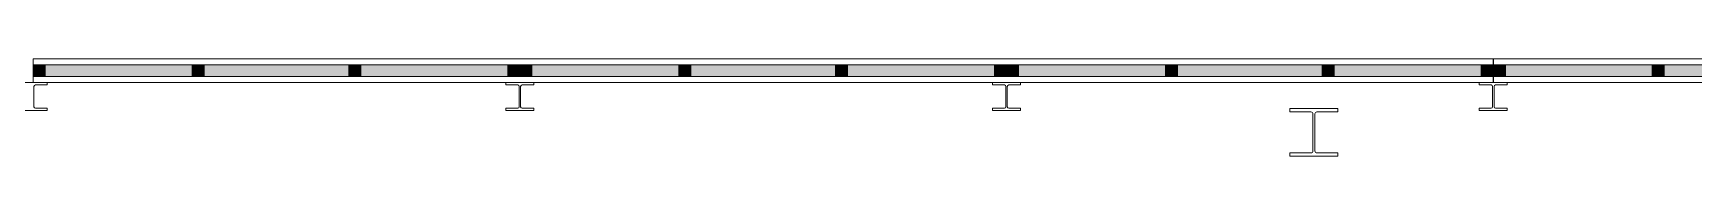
# Model space of a CAD drawing. Header units: inches. Extents: x 47334 to 154394, y 34687 to 85162.
# Drawn here: x 92291 to 100593, y 73797 to 74287 of the extents above; entities that cross this region are included whole.
import ezdxf

# ---------------------------------------------------------------- set-up
doc = ezdxf.new("R2010")
doc.units = ezdxf.units.IN
doc.header["$LTSCALE"] = 300
doc.header["$MEASUREMENT"] = 0
doc.linetypes.add('Wipeout_Contour', pattern=[1.01, 0.01, -1])
doc.layers.add('Grundebene', color=7, linetype='Continuous')

# ---------------------------------------------------------------- blocks, each defined once
blk = doc.blocks.new('Color_Area-752')
at = {"layer": 'Grundebene', "true_color": 0xffffff, "transparency": 33554687}
blk.add_hatch(color=7, dxfattribs=at).paths.add_polyline_path([(99591.1, 74196.7), (99591.1, 74256.7), (99651.1, 74256.7), (99651.1, 74196.7)], flags=0)
at = {"layer": 'Grundebene', "color": 18, "linetype": 'Wipeout_Contour', "lineweight": 13, "true_color": 0x000000}
for p, q in [((99591.1, 74196.7), (99591.1, 74256.7)), ((99591.1, 74256.7), (99651.1, 74256.7)), ((99651.1, 74256.7), (99651.1, 74196.7)), ((99651.1, 74196.7), (99591.1, 74196.7))]:
    blk.add_line(p, q, dxfattribs=at)
blk = doc.blocks.new('Color_Area-75E')
at = {"layer": 'Grundebene', "true_color": 0xffffff, "transparency": 33554687}
blk.add_hatch(color=7, dxfattribs=at).paths.add_polyline_path([(100385.4, 74196.7), (99651.1, 74196.7), (99651.1, 74256.7), (100385.4, 74256.7)], flags=0)
at = {"layer": 'Grundebene', "color": 18, "linetype": 'Wipeout_Contour', "lineweight": 13, "true_color": 0x000000}
for p, q in [((99651.1, 74196.7), (99651.1, 74256.7)), ((99651.1, 74256.7), (100385.4, 74256.7)), ((100385.4, 74256.7), (100385.4, 74196.7)), ((100385.4, 74196.7), (99651.1, 74196.7))]:
    blk.add_line(p, q, dxfattribs=at)
blk = doc.blocks.new('Color_Area-764')
at = {"layer": 'Grundebene', "true_color": 0xffffff, "transparency": 33554687}
blk.add_hatch(color=7, dxfattribs=at).paths.add_polyline_path([(100415.4, 74196.7), (100385.4, 74196.7), (100385.4, 74256.7), (100415.4, 74256.7)], flags=0)
at = {"layer": 'Grundebene', "color": 18, "linetype": 'Wipeout_Contour', "lineweight": 13, "true_color": 0x000000}
for p, q in [((100385.4, 74196.7), (100385.4, 74256.7)), ((100385.4, 74256.7), (100415.4, 74256.7)), ((100415.4, 74256.7), (100415.4, 74196.7)), ((100415.4, 74196.7), (100385.4, 74196.7))]:
    blk.add_line(p, q, dxfattribs=at)
blk = doc.blocks.new('Color_Area-76A')
at = {"layer": 'Grundebene', "true_color": 0xffffff, "transparency": 33554687}
blk.add_hatch(color=7, dxfattribs=at).paths.add_polyline_path([(101169.7, 74196.7), (100445.4, 74196.7), (100445.4, 74256.7), (101169.7, 74256.7)], flags=0)
at = {"layer": 'Grundebene', "color": 18, "linetype": 'Wipeout_Contour', "lineweight": 13, "true_color": 0x000000}
for p, q in [((100445.4, 74196.7), (100445.4, 74256.7)), ((100445.4, 74256.7), (101169.7, 74256.7)), ((101169.7, 74256.7), (101169.7, 74196.7)), ((101169.7, 74196.7), (100445.4, 74196.7))]:
    blk.add_line(p, q, dxfattribs=at)
blk = doc.blocks.new('Color_Area-770')
at = {"layer": 'Grundebene', "true_color": 0xffffff, "transparency": 33554687}
blk.add_hatch(color=7, dxfattribs=at).paths.add_polyline_path([(100445.4, 74196.7), (100415.4, 74196.7), (100415.4, 74256.7), (100445.4, 74256.7)], flags=0)
at = {"layer": 'Grundebene', "color": 18, "linetype": 'Wipeout_Contour', "lineweight": 13, "true_color": 0x000000}
for p, q in [((100415.4, 74196.7), (100415.4, 74256.7)), ((100415.4, 74256.7), (100445.4, 74256.7)), ((100445.4, 74256.7), (100445.4, 74196.7)), ((100445.4, 74196.7), (100415.4, 74196.7))]:
    blk.add_line(p, q, dxfattribs=at)
blk = doc.blocks.new('Color_Area-88E')
at = {"layer": 'Grundebene', "true_color": 0xffffff, "transparency": 33554687}
blk.add_hatch(color=7, dxfattribs=at).paths.add_polyline_path([(99589.7, 74256.7), (99589.7, 74196.7), (99529.7, 74196.7), (99529.7, 74256.7)], flags=0)
at = {"layer": 'Grundebene', "color": 18, "linetype": 'Wipeout_Contour', "lineweight": 13, "true_color": 0x000000}
for p, q in [((99529.7, 74196.7), (99529.7, 74256.7)), ((99529.7, 74256.7), (99589.7, 74256.7)), ((99589.7, 74256.7), (99589.7, 74196.7)), ((99589.7, 74196.7), (99529.7, 74196.7))]:
    blk.add_line(p, q, dxfattribs=at)
blk = doc.blocks.new('Color_Area-894')
at = {"layer": 'Grundebene', "true_color": 0xffffff, "transparency": 33554687}
blk.add_hatch(color=7, dxfattribs=at).paths.add_polyline_path([(97156.7, 74196.7), (97156.7, 74256.7), (97216.7, 74256.7), (97216.7, 74196.7)], flags=0)
at = {"layer": 'Grundebene', "color": 18, "linetype": 'Wipeout_Contour', "lineweight": 13, "true_color": 0x000000}
for p, q in [((97156.7, 74196.7), (97156.7, 74256.7)), ((97156.7, 74256.7), (97216.7, 74256.7)), ((97216.7, 74256.7), (97216.7, 74196.7)), ((97216.7, 74196.7), (97156.7, 74196.7))]:
    blk.add_line(p, q, dxfattribs=at)
blk = doc.blocks.new('Color_Area-89A')
at = {"layer": 'Grundebene', "true_color": 0xffffff, "transparency": 33554687}
blk.add_hatch(color=7, dxfattribs=at).paths.add_polyline_path([(98795.4, 74256.7), (99529.7, 74256.7), (99529.7, 74196.7), (98795.4, 74196.7)], flags=0)
at = {"layer": 'Grundebene', "color": 18, "linetype": 'Wipeout_Contour', "lineweight": 13, "true_color": 0x000000}
for p, q in [((98795.4, 74256.7), (99529.7, 74256.7)), ((98795.4, 74196.7), (98795.4, 74256.7)), ((99529.7, 74256.7), (99529.7, 74196.7)), ((99529.7, 74196.7), (98795.4, 74196.7))]:
    blk.add_line(p, q, dxfattribs=at)
blk = doc.blocks.new('Color_Area-8A0')
at = {"layer": 'Grundebene', "true_color": 0xffffff, "transparency": 33554687}
blk.add_hatch(color=7, dxfattribs=at).paths.add_polyline_path([(98765.4, 74256.7), (98795.4, 74256.7), (98795.4, 74196.7), (98765.4, 74196.7)], flags=0)
at = {"layer": 'Grundebene', "color": 18, "linetype": 'Wipeout_Contour', "lineweight": 13, "true_color": 0x000000}
for p, q in [((98765.4, 74256.7), (98795.4, 74256.7)), ((98765.4, 74196.7), (98765.4, 74256.7)), ((98795.4, 74256.7), (98795.4, 74196.7)), ((98795.4, 74196.7), (98765.4, 74196.7))]:
    blk.add_line(p, q, dxfattribs=at)
blk = doc.blocks.new('Color_Area-8A6')
at = {"layer": 'Grundebene', "true_color": 0xffffff, "transparency": 33554687}
blk.add_hatch(color=7, dxfattribs=at).paths.add_polyline_path([(98011.1, 74256.7), (98735.4, 74256.7), (98735.4, 74196.7), (98011.1, 74196.7)], flags=0)
at = {"layer": 'Grundebene', "color": 18, "linetype": 'Wipeout_Contour', "lineweight": 13, "true_color": 0x000000}
for p, q in [((98011.1, 74256.7), (98735.4, 74256.7)), ((98011.1, 74196.7), (98011.1, 74256.7)), ((98735.4, 74256.7), (98735.4, 74196.7)), ((98735.4, 74196.7), (98011.1, 74196.7))]:
    blk.add_line(p, q, dxfattribs=at)
blk = doc.blocks.new('Color_Area-8AC')
at = {"layer": 'Grundebene', "true_color": 0xffffff, "transparency": 33554687}
blk.add_hatch(color=7, dxfattribs=at).paths.add_polyline_path([(98735.4, 74256.7), (98765.4, 74256.7), (98765.4, 74196.7), (98735.4, 74196.7)], flags=0)
at = {"layer": 'Grundebene', "color": 18, "linetype": 'Wipeout_Contour', "lineweight": 13, "true_color": 0x000000}
for p, q in [((98735.4, 74256.7), (98765.4, 74256.7)), ((98735.4, 74196.7), (98735.4, 74256.7)), ((98765.4, 74256.7), (98765.4, 74196.7)), ((98765.4, 74196.7), (98735.4, 74196.7))]:
    blk.add_line(p, q, dxfattribs=at)
blk = doc.blocks.new('Color_Area-8B2')
at = {"layer": 'Grundebene', "true_color": 0xffffff, "transparency": 33554687}
blk.add_hatch(color=7, dxfattribs=at).paths.add_polyline_path([(97981.1, 74256.7), (98011.1, 74256.7), (98011.1, 74196.7), (97981.1, 74196.7)], flags=0)
at = {"layer": 'Grundebene', "color": 18, "linetype": 'Wipeout_Contour', "lineweight": 13, "true_color": 0x000000}
for p, q in [((97981.1, 74256.7), (98011.1, 74256.7)), ((97981.1, 74196.7), (97981.1, 74256.7)), ((98011.1, 74256.7), (98011.1, 74196.7)), ((98011.1, 74196.7), (97981.1, 74196.7))]:
    blk.add_line(p, q, dxfattribs=at)
blk = doc.blocks.new('Color_Area-8B8')
at = {"layer": 'Grundebene', "true_color": 0xffffff, "transparency": 33554687}
blk.add_hatch(color=7, dxfattribs=at).paths.add_polyline_path([(97216.7, 74256.7), (97951.1, 74256.7), (97951.1, 74196.7), (97216.7, 74196.7)], flags=0)
at = {"layer": 'Grundebene', "color": 18, "linetype": 'Wipeout_Contour', "lineweight": 13, "true_color": 0x000000}
for p, q in [((97216.7, 74256.7), (97951.1, 74256.7)), ((97216.7, 74196.7), (97216.7, 74256.7)), ((97951.1, 74256.7), (97951.1, 74196.7)), ((97951.1, 74196.7), (97216.7, 74196.7))]:
    blk.add_line(p, q, dxfattribs=at)
blk = doc.blocks.new('Color_Area-8BE')
at = {"layer": 'Grundebene', "true_color": 0xffffff, "transparency": 33554687}
blk.add_hatch(color=7, dxfattribs=at).paths.add_polyline_path([(97951.1, 74256.7), (97981.1, 74256.7), (97981.1, 74196.7), (97951.1, 74196.7)], flags=0)
at = {"layer": 'Grundebene', "color": 18, "linetype": 'Wipeout_Contour', "lineweight": 13, "true_color": 0x000000}
for p, q in [((97951.1, 74256.7), (97981.1, 74256.7)), ((97951.1, 74196.7), (97951.1, 74256.7)), ((97981.1, 74256.7), (97981.1, 74196.7)), ((97981.1, 74196.7), (97951.1, 74196.7))]:
    blk.add_line(p, q, dxfattribs=at)
blk = doc.blocks.new('Color_Area-8E4')
at = {"layer": 'Grundebene', "true_color": 0xffffff, "transparency": 33554687}
blk.add_hatch(color=7, dxfattribs=at).paths.add_polyline_path([(97156.7, 74256.7), (97156.7, 74196.7), (97096.7, 74196.7), (97096.7, 74256.7)], flags=0)
at = {"layer": 'Grundebene', "color": 18, "linetype": 'Wipeout_Contour', "lineweight": 13, "true_color": 0x000000}
for p, q in [((97096.7, 74196.7), (97096.7, 74256.7)), ((97096.7, 74256.7), (97156.7, 74256.7)), ((97156.7, 74256.7), (97156.7, 74196.7)), ((97156.7, 74196.7), (97096.7, 74196.7))]:
    blk.add_line(p, q, dxfattribs=at)
blk = doc.blocks.new('Color_Area-8EA')
at = {"layer": 'Grundebene', "true_color": 0xffffff, "transparency": 33554687}
blk.add_hatch(color=7, dxfattribs=at).paths.add_polyline_path([(94723.7, 74196.7), (94723.7, 74256.7), (94783.7, 74256.7), (94783.7, 74196.7)], flags=0)
at = {"layer": 'Grundebene', "color": 18, "linetype": 'Wipeout_Contour', "lineweight": 13, "true_color": 0x000000}
for p, q in [((94723.7, 74196.7), (94723.7, 74256.7)), ((94723.7, 74256.7), (94783.7, 74256.7)), ((94783.7, 74256.7), (94783.7, 74196.7)), ((94783.7, 74196.7), (94723.7, 74196.7))]:
    blk.add_line(p, q, dxfattribs=at)
blk = doc.blocks.new('Color_Area-8F0')
at = {"layer": 'Grundebene', "true_color": 0xffffff, "transparency": 33554687}
blk.add_hatch(color=7, dxfattribs=at).paths.add_polyline_path([(96362.4, 74256.7), (97096.7, 74256.7), (97096.7, 74196.7), (96362.4, 74196.7)], flags=0)
at = {"layer": 'Grundebene', "color": 18, "linetype": 'Wipeout_Contour', "lineweight": 13, "true_color": 0x000000}
for p, q in [((96362.4, 74256.7), (97096.7, 74256.7)), ((96362.4, 74196.7), (96362.4, 74256.7)), ((97096.7, 74256.7), (97096.7, 74196.7)), ((97096.7, 74196.7), (96362.4, 74196.7))]:
    blk.add_line(p, q, dxfattribs=at)
blk = doc.blocks.new('Color_Area-8F6')
at = {"layer": 'Grundebene', "true_color": 0xffffff, "transparency": 33554687}
blk.add_hatch(color=7, dxfattribs=at).paths.add_polyline_path([(96332.4, 74256.7), (96362.4, 74256.7), (96362.4, 74196.7), (96332.4, 74196.7)], flags=0)
at = {"layer": 'Grundebene', "color": 18, "linetype": 'Wipeout_Contour', "lineweight": 13, "true_color": 0x000000}
for p, q in [((96332.4, 74256.7), (96362.4, 74256.7)), ((96332.4, 74196.7), (96332.4, 74256.7)), ((96362.4, 74256.7), (96362.4, 74196.7)), ((96362.4, 74196.7), (96332.4, 74196.7))]:
    blk.add_line(p, q, dxfattribs=at)
blk = doc.blocks.new('Color_Area-8FC')
at = {"layer": 'Grundebene', "true_color": 0xffffff, "transparency": 33554687}
blk.add_hatch(color=7, dxfattribs=at).paths.add_polyline_path([(95578.1, 74256.7), (96302.4, 74256.7), (96302.4, 74196.7), (95578.1, 74196.7)], flags=0)
at = {"layer": 'Grundebene', "color": 18, "linetype": 'Wipeout_Contour', "lineweight": 13, "true_color": 0x000000}
for p, q in [((95578.1, 74256.7), (96302.4, 74256.7)), ((95578.1, 74196.7), (95578.1, 74256.7)), ((96302.4, 74256.7), (96302.4, 74196.7)), ((96302.4, 74196.7), (95578.1, 74196.7))]:
    blk.add_line(p, q, dxfattribs=at)
blk = doc.blocks.new('Color_Area-902')
at = {"layer": 'Grundebene', "true_color": 0xffffff, "transparency": 33554687}
blk.add_hatch(color=7, dxfattribs=at).paths.add_polyline_path([(96302.4, 74256.7), (96332.4, 74256.7), (96332.4, 74196.7), (96302.4, 74196.7)], flags=0)
at = {"layer": 'Grundebene', "color": 18, "linetype": 'Wipeout_Contour', "lineweight": 13, "true_color": 0x000000}
for p, q in [((96302.4, 74256.7), (96332.4, 74256.7)), ((96302.4, 74196.7), (96302.4, 74256.7)), ((96332.4, 74256.7), (96332.4, 74196.7)), ((96332.4, 74196.7), (96302.4, 74196.7))]:
    blk.add_line(p, q, dxfattribs=at)
blk = doc.blocks.new('Color_Area-908')
at = {"layer": 'Grundebene', "true_color": 0xffffff, "transparency": 33554687}
blk.add_hatch(color=7, dxfattribs=at).paths.add_polyline_path([(95548.1, 74256.7), (95578.1, 74256.7), (95578.1, 74196.7), (95548.1, 74196.7)], flags=0)
at = {"layer": 'Grundebene', "color": 18, "linetype": 'Wipeout_Contour', "lineweight": 13, "true_color": 0x000000}
for p, q in [((95548.1, 74256.7), (95578.1, 74256.7)), ((95548.1, 74196.7), (95548.1, 74256.7)), ((95578.1, 74256.7), (95578.1, 74196.7)), ((95578.1, 74196.7), (95548.1, 74196.7))]:
    blk.add_line(p, q, dxfattribs=at)
blk = doc.blocks.new('Color_Area-90E')
at = {"layer": 'Grundebene', "true_color": 0xffffff, "transparency": 33554687}
blk.add_hatch(color=7, dxfattribs=at).paths.add_polyline_path([(94783.7, 74256.7), (95518.1, 74256.7), (95518.1, 74196.7), (94783.7, 74196.7)], flags=0)
at = {"layer": 'Grundebene', "color": 18, "linetype": 'Wipeout_Contour', "lineweight": 13, "true_color": 0x000000}
for p, q in [((94783.7, 74256.7), (95518.1, 74256.7)), ((94783.7, 74196.7), (94783.7, 74256.7)), ((95518.1, 74256.7), (95518.1, 74196.7)), ((95518.1, 74196.7), (94783.7, 74196.7))]:
    blk.add_line(p, q, dxfattribs=at)
blk = doc.blocks.new('Color_Area-914')
at = {"layer": 'Grundebene', "true_color": 0xffffff, "transparency": 33554687}
blk.add_hatch(color=7, dxfattribs=at).paths.add_polyline_path([(95518.1, 74256.7), (95548.1, 74256.7), (95548.1, 74196.7), (95518.1, 74196.7)], flags=0)
at = {"layer": 'Grundebene', "color": 18, "linetype": 'Wipeout_Contour', "lineweight": 13, "true_color": 0x000000}
for p, q in [((95518.1, 74256.7), (95548.1, 74256.7)), ((95518.1, 74196.7), (95518.1, 74256.7)), ((95548.1, 74256.7), (95548.1, 74196.7)), ((95548.1, 74196.7), (95518.1, 74196.7))]:
    blk.add_line(p, q, dxfattribs=at)
blk = doc.blocks.new('Color_Area-93A')
at = {"layer": 'Grundebene', "true_color": 0xffffff, "transparency": 33554687}
blk.add_hatch(color=7, dxfattribs=at).paths.add_polyline_path([(94723.7, 74196.7), (94723.7, 74256.7), (94663.7, 74256.7), (94663.7, 74196.7)], flags=0)
at = {"layer": 'Grundebene', "color": 18, "linetype": 'Wipeout_Contour', "lineweight": 13, "true_color": 0x000000}
for p, q in [((94723.7, 74256.7), (94663.7, 74256.7)), ((94663.7, 74256.7), (94663.7, 74196.7)), ((94723.7, 74196.7), (94723.7, 74256.7)), ((94663.7, 74196.7), (94723.7, 74196.7))]:
    blk.add_line(p, q, dxfattribs=at)
blk = doc.blocks.new('Color_Area-940')
at = {"layer": 'Grundebene', "true_color": 0xffffff, "transparency": 33554687}
blk.add_hatch(color=7, dxfattribs=at).paths.add_polyline_path([(92290.7, 74256.7), (92290.7, 74196.7), (92350.7, 74196.7), (92350.7, 74256.7)], flags=0)
at = {"layer": 'Grundebene', "color": 18, "linetype": 'Wipeout_Contour', "lineweight": 13, "true_color": 0x000000}
for p, q in [((92290.7, 74256.7), (92290.7, 74196.7)), ((92350.7, 74256.7), (92290.7, 74256.7)), ((92350.7, 74196.7), (92350.7, 74256.7)), ((92290.7, 74196.7), (92350.7, 74196.7))]:
    blk.add_line(p, q, dxfattribs=at)
blk = doc.blocks.new('Color_Area-946')
at = {"layer": 'Grundebene', "true_color": 0xffffff, "transparency": 33554687}
blk.add_hatch(color=7, dxfattribs=at).paths.add_polyline_path([(93929.4, 74196.7), (94663.7, 74196.7), (94663.7, 74256.7), (93929.4, 74256.7)], flags=0)
at = {"layer": 'Grundebene', "color": 18, "linetype": 'Wipeout_Contour', "lineweight": 13, "true_color": 0x000000}
for p, q in [((94663.7, 74256.7), (93929.4, 74256.7)), ((93929.4, 74256.7), (93929.4, 74196.7)), ((94663.7, 74196.7), (94663.7, 74256.7)), ((93929.4, 74196.7), (94663.7, 74196.7))]:
    blk.add_line(p, q, dxfattribs=at)
blk = doc.blocks.new('Color_Area-94C')
at = {"layer": 'Grundebene', "true_color": 0xffffff, "transparency": 33554687}
blk.add_hatch(color=7, dxfattribs=at).paths.add_polyline_path([(93899.4, 74196.7), (93929.4, 74196.7), (93929.4, 74256.7), (93899.4, 74256.7)], flags=0)
at = {"layer": 'Grundebene', "color": 18, "linetype": 'Wipeout_Contour', "lineweight": 13, "true_color": 0x000000}
for p, q in [((93929.4, 74256.7), (93899.4, 74256.7)), ((93899.4, 74256.7), (93899.4, 74196.7)), ((93929.4, 74196.7), (93929.4, 74256.7)), ((93899.4, 74196.7), (93929.4, 74196.7))]:
    blk.add_line(p, q, dxfattribs=at)
blk = doc.blocks.new('Color_Area-952')
at = {"layer": 'Grundebene', "true_color": 0xffffff, "transparency": 33554687}
blk.add_hatch(color=7, dxfattribs=at).paths.add_polyline_path([(93145.1, 74196.7), (93869.4, 74196.7), (93869.4, 74256.7), (93145.1, 74256.7)], flags=0)
at = {"layer": 'Grundebene', "color": 18, "linetype": 'Wipeout_Contour', "lineweight": 13, "true_color": 0x000000}
for p, q in [((93869.4, 74256.7), (93145.1, 74256.7)), ((93145.1, 74256.7), (93145.1, 74196.7)), ((93869.4, 74196.7), (93869.4, 74256.7)), ((93145.1, 74196.7), (93869.4, 74196.7))]:
    blk.add_line(p, q, dxfattribs=at)
blk = doc.blocks.new('Color_Area-958')
at = {"layer": 'Grundebene', "true_color": 0xffffff, "transparency": 33554687}
blk.add_hatch(color=7, dxfattribs=at).paths.add_polyline_path([(93869.4, 74196.7), (93899.4, 74196.7), (93899.4, 74256.7), (93869.4, 74256.7)], flags=0)
at = {"layer": 'Grundebene', "color": 18, "linetype": 'Wipeout_Contour', "lineweight": 13, "true_color": 0x000000}
for p, q in [((93899.4, 74256.7), (93869.4, 74256.7)), ((93869.4, 74256.7), (93869.4, 74196.7)), ((93899.4, 74196.7), (93899.4, 74256.7)), ((93869.4, 74196.7), (93899.4, 74196.7))]:
    blk.add_line(p, q, dxfattribs=at)
blk = doc.blocks.new('Color_Area-95E')
at = {"layer": 'Grundebene', "true_color": 0xffffff, "transparency": 33554687}
blk.add_hatch(color=7, dxfattribs=at).paths.add_polyline_path([(93115.1, 74196.7), (93145.1, 74196.7), (93145.1, 74256.7), (93115.1, 74256.7)], flags=0)
at = {"layer": 'Grundebene', "color": 18, "linetype": 'Wipeout_Contour', "lineweight": 13, "true_color": 0x000000}
for p, q in [((93145.1, 74256.7), (93115.1, 74256.7)), ((93115.1, 74256.7), (93115.1, 74196.7)), ((93145.1, 74196.7), (93145.1, 74256.7)), ((93115.1, 74196.7), (93145.1, 74196.7))]:
    blk.add_line(p, q, dxfattribs=at)
blk = doc.blocks.new('Color_Area-964')
at = {"layer": 'Grundebene', "true_color": 0xffffff, "transparency": 33554687}
blk.add_hatch(color=7, dxfattribs=at).paths.add_polyline_path([(92350.7, 74196.7), (93085.1, 74196.7), (93085.1, 74256.7), (92350.7, 74256.7)], flags=0)
at = {"layer": 'Grundebene', "color": 18, "linetype": 'Wipeout_Contour', "lineweight": 13, "true_color": 0x000000}
for p, q in [((93085.1, 74256.7), (92350.7, 74256.7)), ((92350.7, 74256.7), (92350.7, 74196.7)), ((93085.1, 74196.7), (93085.1, 74256.7)), ((92350.7, 74196.7), (93085.1, 74196.7))]:
    blk.add_line(p, q, dxfattribs=at)
blk = doc.blocks.new('Color_Area-96A')
at = {"layer": 'Grundebene', "true_color": 0xffffff, "transparency": 33554687}
blk.add_hatch(color=7, dxfattribs=at).paths.add_polyline_path([(93085.1, 74196.7), (93115.1, 74196.7), (93115.1, 74256.7), (93085.1, 74256.7)], flags=0)
at = {"layer": 'Grundebene', "color": 18, "linetype": 'Wipeout_Contour', "lineweight": 13, "true_color": 0x000000}
for p, q in [((93115.1, 74256.7), (93085.1, 74256.7)), ((93085.1, 74256.7), (93085.1, 74196.7)), ((93115.1, 74196.7), (93115.1, 74256.7)), ((93085.1, 74196.7), (93115.1, 74196.7))]:
    blk.add_line(p, q, dxfattribs=at)

msp = doc.modelspace()

# ---------------------------------------------------------------- hatches: boundary and pattern name
at = {"layer": 'Grundebene', "true_color": 0x000000, "transparency": 33554687}
msp.add_hatch(color=18, dxfattribs=at).paths.add_polyline_path([(99591.1, 74286.7), (99589.7, 74286.7), (99589.7, 74166.7), (99591.1, 74166.7)], flags=0)

# ---------------------------------------------------------------- linework, layer by layer
at = {"layer": 'Grundebene', "color": 18, "linetype": 'Continuous', "lineweight": 13, "true_color": 0x000000}
for p, q in [((92290.7, 74256.7), (92290.7, 74286.7)), ((94723.7, 74286.7), (92290.7, 74286.7)), ((92290.7, 74196.7), (92290.7, 74256.7)), ((92350.7, 74256.7), (92290.7, 74256.7)), ((92290.7, 74196.7), (92290.7, 74256.7)), ((92350.7, 74196.7), (92350.7, 74256.7)), ((93085.1, 74256.7), (92350.7, 74256.7)), ((93115.1, 74256.7), (93085.1, 74256.7)), ((93085.1, 74256.7), (93085.1, 74196.7)), ((93145.1, 74256.7), (93115.1, 74256.7)), ((93115.1, 74256.7), (93115.1, 74196.7)), ((93115.1, 74196.7), (93115.1, 74256.7)), ((93869.4, 74256.7), (93145.1, 74256.7)), ((93145.1, 74196.7), (93145.1, 74256.7)), ((93899.4, 74256.7), (93869.4, 74256.7)), ((93869.4, 74256.7), (93869.4, 74196.7)), ((93929.4, 74256.7), (93899.4, 74256.7)), ((93899.4, 74256.7), (93899.4, 74196.7)), ((93899.4, 74196.7), (93899.4, 74256.7)), ((94663.7, 74256.7), (93929.4, 74256.7)), ((93929.4, 74196.7), (93929.4, 74256.7)), ((94723.7, 74256.7), (94663.7, 74256.7)), ((94663.7, 74256.7), (94663.7, 74196.7)), ((97156.7, 74286.7), (94723.7, 74286.7)), ((94723.7, 74256.7), (94783.7, 74256.7)), ((94723.7, 74256.7), (94723.7, 74196.7)), ((94723.7, 74196.7), (94723.7, 74256.7)), ((94783.7, 74256.7), (94783.7, 74196.7)), ((94783.7, 74256.7), (95518.1, 74256.7)), ((95518.1, 74196.7), (95518.1, 74256.7)), ((95518.1, 74256.7), (95548.1, 74256.7)), ((95548.1, 74196.7), (95548.1, 74256.7)), ((95548.1, 74256.7), (95578.1, 74256.7)), ((95548.1, 74256.7), (95548.1, 74196.7)), ((95578.1, 74256.7), (96302.4, 74256.7)), ((95578.1, 74256.7), (95578.1, 74196.7)), ((96302.4, 74196.7), (96302.4, 74256.7)), ((96302.4, 74256.7), (96332.4, 74256.7)), ((96332.4, 74196.7), (96332.4, 74256.7)), ((96332.4, 74256.7), (96362.4, 74256.7)), ((96332.4, 74256.7), (96332.4, 74196.7)), ((96362.4, 74256.7), (97096.7, 74256.7)), ((96362.4, 74256.7), (96362.4, 74196.7)), ((97096.7, 74196.7), (97096.7, 74256.7)), ((97096.7, 74256.7), (97156.7, 74256.7)), ((99589.7, 74286.7), (97156.7, 74286.7)), ((97156.7, 74256.7), (97216.7, 74256.7)), ((97156.7, 74256.7), (97156.7, 74196.7)), ((97156.7, 74256.7), (97156.7, 74196.7)), ((97216.7, 74256.7), (97216.7, 74196.7)), ((97216.7, 74256.7), (97951.1, 74256.7)), ((97951.1, 74196.7), (97951.1, 74256.7)), ((97951.1, 74256.7), (97981.1, 74256.7)), ((97981.1, 74196.7), (97981.1, 74256.7)), ((97981.1, 74256.7), (98011.1, 74256.7)), ((97981.1, 74256.7), (97981.1, 74196.7)), ((98011.1, 74256.7), (98735.4, 74256.7)), ((98011.1, 74256.7), (98011.1, 74196.7)), ((98735.4, 74196.7), (98735.4, 74256.7)), ((98735.4, 74256.7), (98765.4, 74256.7)), ((98765.4, 74196.7), (98765.4, 74256.7)), ((98765.4, 74256.7), (98795.4, 74256.7)), ((98765.4, 74256.7), (98765.4, 74196.7)), ((98795.4, 74256.7), (99529.7, 74256.7)), ((98795.4, 74256.7), (98795.4, 74196.7)), ((99529.7, 74196.7), (99529.7, 74256.7)), ((99529.7, 74256.7), (99589.7, 74256.7)), ((99589.7, 74286.7), (99589.7, 74256.7)), ((99591.1, 74286.7), (99589.7, 74286.7)), ((99589.7, 74256.7), (99589.7, 74196.7)), ((99589.7, 74256.7), (99589.7, 74196.7)), ((99591.1, 74256.7), (99591.1, 74286.7)), ((99591.1, 74286.7), (102024.1, 74286.7)), ((99591.1, 74196.7), (99591.1, 74256.7)), ((99591.1, 74256.7), (99651.1, 74256.7)), ((99591.1, 74196.7), (99591.1, 74256.7)), ((99651.1, 74256.7), (99651.1, 74196.7)), ((99651.1, 74256.7), (100385.4, 74256.7)), ((100385.4, 74196.7), (100385.4, 74256.7)), ((100385.4, 74256.7), (100415.4, 74256.7)), ((100415.4, 74256.7), (100415.4, 74196.7)), ((100415.4, 74196.7), (100415.4, 74256.7)), ((100415.4, 74256.7), (100445.4, 74256.7)), ((100445.4, 74256.7), (101169.7, 74256.7)), ((100445.4, 74256.7), (100445.4, 74196.7)), ((92360.7, 74166.7), (92220.7, 74166.7)), ((92290.7, 74166.7), (92290.7, 74196.7)), ((92290.7, 74196.7), (92350.7, 74196.7)), ((94723.7, 74166.7), (92290.7, 74166.7)), ((92294.2, 74045.7), (92294.2, 74147.7)), ((92301.2, 74154.7), (92360.7, 74154.7)), ((92350.7, 74196.7), (93085.1, 74196.7)), ((92360.7, 74154.7), (92360.7, 74166.7)), ((93085.1, 74196.7), (93115.1, 74196.7)), ((93115.1, 74196.7), (93145.1, 74196.7)), ((93145.1, 74196.7), (93869.4, 74196.7)), ((93869.4, 74196.7), (93899.4, 74196.7)), ((93899.4, 74196.7), (93929.4, 74196.7)), ((93929.4, 74196.7), (94663.7, 74196.7)), ((94654.1, 74166.7), (94654.1, 74154.7)), ((94794.1, 74166.7), (94654.1, 74166.7)), ((94654.1, 74154.7), (94713.6, 74154.7)), ((94663.7, 74196.7), (94723.7, 74196.7)), ((94720.6, 74147.7), (94720.6, 74045.7)), ((94783.7, 74196.7), (94723.7, 74196.7)), ((97156.7, 74166.7), (94723.7, 74166.7)), ((94727.6, 74045.7), (94727.6, 74147.7)), ((94734.6, 74154.7), (94794.1, 74154.7)), ((95518.1, 74196.7), (94783.7, 74196.7)), ((94794.1, 74154.7), (94794.1, 74166.7)), ((95548.1, 74196.7), (95518.1, 74196.7)), ((95578.1, 74196.7), (95548.1, 74196.7)), ((96302.4, 74196.7), (95578.1, 74196.7)), ((96332.4, 74196.7), (96302.4, 74196.7)), ((96362.4, 74196.7), (96332.4, 74196.7)), ((97096.7, 74196.7), (96362.4, 74196.7)), ((97087.4, 74166.7), (97087.4, 74154.7)), ((97227.4, 74166.7), (97087.4, 74166.7)), ((97087.4, 74154.7), (97146.9, 74154.7)), ((97156.7, 74196.7), (97096.7, 74196.7)), ((97153.9, 74147.7), (97153.9, 74045.7)), ((97216.7, 74196.7), (97156.7, 74196.7)), ((99589.7, 74166.7), (97156.7, 74166.7)), ((97160.9, 74045.7), (97160.9, 74147.7)), ((97167.9, 74154.7), (97227.4, 74154.7)), ((97951.1, 74196.7), (97216.7, 74196.7)), ((97227.4, 74154.7), (97227.4, 74166.7)), ((97981.1, 74196.7), (97951.1, 74196.7)), ((98011.1, 74196.7), (97981.1, 74196.7)), ((98735.4, 74196.7), (98011.1, 74196.7)), ((98765.4, 74196.7), (98735.4, 74196.7)), ((98795.4, 74196.7), (98765.4, 74196.7)), ((99529.7, 74196.7), (98795.4, 74196.7)), ((99520.7, 74166.7), (99520.7, 74154.7)), ((99660.7, 74166.7), (99520.7, 74166.7)), ((99520.7, 74154.7), (99580.2, 74154.7)), ((99589.7, 74196.7), (99529.7, 74196.7)), ((99587.2, 74147.7), (99587.2, 74045.7)), ((99589.7, 74196.7), (99589.7, 74166.7)), ((99589.7, 74166.7), (99591.1, 74166.7)), ((99591.1, 74166.7), (99591.1, 74196.7)), ((99651.1, 74196.7), (99591.1, 74196.7)), ((99591.1, 74166.7), (102024.1, 74166.7)), ((99594.2, 74045.7), (99594.2, 74147.7)), ((99601.2, 74154.7), (99660.7, 74154.7)), ((100385.4, 74196.7), (99651.1, 74196.7)), ((99660.7, 74154.7), (99660.7, 74166.7)), ((100415.4, 74196.7), (100385.4, 74196.7)), ((100445.4, 74196.7), (100415.4, 74196.7)), ((101169.7, 74196.7), (100445.4, 74196.7)), ((92220.7, 74026.7), (92360.7, 74026.7)), ((92360.7, 74038.7), (92301.2, 74038.7)), ((92360.7, 74026.7), (92360.7, 74038.7)), ((94713.6, 74038.7), (94654.1, 74038.7)), ((94654.1, 74038.7), (94654.1, 74026.7)), ((94654.1, 74026.7), (94794.1, 74026.7)), ((94794.1, 74038.7), (94734.6, 74038.7)), ((94794.1, 74026.7), (94794.1, 74038.7)), ((97146.9, 74038.7), (97087.4, 74038.7)), ((97087.4, 74038.7), (97087.4, 74026.7)), ((97087.4, 74026.7), (97227.4, 74026.7)), ((97227.4, 74038.7), (97167.9, 74038.7)), ((97227.4, 74026.7), (97227.4, 74038.7)), ((98574.1, 74036.7), (98574.1, 74019.7)), ((98814.1, 74036.7), (98574.1, 74036.7)), ((98574.1, 74019.7), (98679.1, 74019.7)), ((98689.1, 74009.7), (98689.1, 73823.7)), ((98699.1, 73823.7), (98699.1, 74009.7)), ((98709.1, 74019.7), (98814.1, 74019.7)), ((98814.1, 74019.7), (98814.1, 74036.7)), ((99580.2, 74038.7), (99520.7, 74038.7)), ((99520.7, 74038.7), (99520.7, 74026.7)), ((99520.7, 74026.7), (99660.7, 74026.7)), ((99660.7, 74038.7), (99601.2, 74038.7)), ((99660.7, 74026.7), (99660.7, 74038.7)), ((98679.1, 73813.7), (98574.1, 73813.7)), ((98574.1, 73813.7), (98574.1, 73796.7)), ((98814.1, 73813.7), (98709.1, 73813.7)), ((98814.1, 73796.7), (98814.1, 73813.7)), ((98574.1, 73796.7), (98814.1, 73796.7))]:
    msp.add_line(p, q, dxfattribs=at)
at = {"layer": 'Grundebene', "color": 18, "linetype": 'Wipeout_Contour', "lineweight": 13, "true_color": 0x000000}
for points in [[(92290.7, 74196.7), (92350.7, 74196.7), (92350.7, 74256.7), (92290.7, 74256.7), (92290.7, 74196.7)], [(93085.1, 74196.7), (93085.1, 74256.7), (92350.7, 74256.7), (92350.7, 74196.7), (93085.1, 74196.7)], [(93115.1, 74196.7), (93115.1, 74256.7), (93085.1, 74256.7), (93085.1, 74196.7), (93115.1, 74196.7)], [(93145.1, 74196.7), (93145.1, 74256.7), (93115.1, 74256.7), (93115.1, 74196.7), (93145.1, 74196.7)], [(93869.4, 74196.7), (93869.4, 74256.7), (93145.1, 74256.7), (93145.1, 74196.7), (93869.4, 74196.7)], [(93899.4, 74196.7), (93899.4, 74256.7), (93869.4, 74256.7), (93869.4, 74196.7), (93899.4, 74196.7)], [(93929.4, 74196.7), (93929.4, 74256.7), (93899.4, 74256.7), (93899.4, 74196.7), (93929.4, 74196.7)], [(94663.7, 74196.7), (94663.7, 74256.7), (93929.4, 74256.7), (93929.4, 74196.7), (94663.7, 74196.7)], [(94723.7, 74256.7), (94663.7, 74256.7), (94663.7, 74196.7), (94723.7, 74196.7), (94723.7, 74256.7)], [(94723.7, 74256.7), (94783.7, 74256.7), (94783.7, 74196.7), (94723.7, 74196.7), (94723.7, 74256.7)], [(95518.1, 74256.7), (95518.1, 74196.7), (94783.7, 74196.7), (94783.7, 74256.7), (95518.1, 74256.7)], [(95548.1, 74256.7), (95548.1, 74196.7), (95518.1, 74196.7), (95518.1, 74256.7), (95548.1, 74256.7)], [(95578.1, 74256.7), (95578.1, 74196.7), (95548.1, 74196.7), (95548.1, 74256.7), (95578.1, 74256.7)], [(96302.4, 74256.7), (96302.4, 74196.7), (95578.1, 74196.7), (95578.1, 74256.7), (96302.4, 74256.7)], [(96332.4, 74256.7), (96332.4, 74196.7), (96302.4, 74196.7), (96302.4, 74256.7), (96332.4, 74256.7)], [(96362.4, 74256.7), (96362.4, 74196.7), (96332.4, 74196.7), (96332.4, 74256.7), (96362.4, 74256.7)], [(97096.7, 74256.7), (97096.7, 74196.7), (96362.4, 74196.7), (96362.4, 74256.7), (97096.7, 74256.7)], [(97156.7, 74196.7), (97096.7, 74196.7), (97096.7, 74256.7), (97156.7, 74256.7), (97156.7, 74196.7)], [(97156.7, 74256.7), (97216.7, 74256.7), (97216.7, 74196.7), (97156.7, 74196.7), (97156.7, 74256.7)], [(97951.1, 74256.7), (97951.1, 74196.7), (97216.7, 74196.7), (97216.7, 74256.7), (97951.1, 74256.7)], [(97981.1, 74256.7), (97981.1, 74196.7), (97951.1, 74196.7), (97951.1, 74256.7), (97981.1, 74256.7)], [(98011.1, 74256.7), (98011.1, 74196.7), (97981.1, 74196.7), (97981.1, 74256.7), (98011.1, 74256.7)], [(98735.4, 74256.7), (98735.4, 74196.7), (98011.1, 74196.7), (98011.1, 74256.7), (98735.4, 74256.7)], [(98765.4, 74256.7), (98765.4, 74196.7), (98735.4, 74196.7), (98735.4, 74256.7), (98765.4, 74256.7)], [(98795.4, 74256.7), (98795.4, 74196.7), (98765.4, 74196.7), (98765.4, 74256.7), (98795.4, 74256.7)], [(99529.7, 74256.7), (99529.7, 74196.7), (98795.4, 74196.7), (98795.4, 74256.7), (99529.7, 74256.7)], [(99589.7, 74196.7), (99529.7, 74196.7), (99529.7, 74256.7), (99589.7, 74256.7), (99589.7, 74196.7)], [(99591.1, 74256.7), (99651.1, 74256.7), (99651.1, 74196.7), (99591.1, 74196.7), (99591.1, 74256.7)], [(99651.1, 74196.7), (99651.1, 74256.7), (100385.4, 74256.7), (100385.4, 74196.7), (99651.1, 74196.7)], [(100385.4, 74196.7), (100385.4, 74256.7), (100415.4, 74256.7), (100415.4, 74196.7), (100385.4, 74196.7)], [(100415.4, 74196.7), (100415.4, 74256.7), (100445.4, 74256.7), (100445.4, 74196.7), (100415.4, 74196.7)], [(100445.4, 74196.7), (100445.4, 74256.7), (101169.7, 74256.7), (101169.7, 74196.7), (100445.4, 74196.7)]]:
    msp.add_lwpolyline(points, dxfattribs=at)
at = {"layer": 'Grundebene', "color": 18, "linetype": 'Continuous', "lineweight": 13, "true_color": 0x000000}
for centre, radius, start, end in [((92301.2, 74147.7), 7, 90, 180), ((94713.6, 74147.7), 7, 0, 90), ((94734.6, 74147.7), 7, 90, 180), ((97146.9, 74147.7), 7, 0, 90), ((97167.9, 74147.7), 7, 90, 180), ((99580.2, 74147.7), 7, 0, 90), ((99601.2, 74147.7), 7, 90, 180), ((92301.2, 74045.7), 7, 180, 270), ((94713.6, 74045.7), 7, 270, 0), ((94734.6, 74045.7), 7, 180, 270), ((97146.9, 74045.7), 7, 270, 0), ((97167.9, 74045.7), 7, 180, 270), ((98679.1, 74009.7), 10, 360, 90), ((98709.1, 74009.7), 10, 90, 180), ((99580.2, 74045.7), 7, 270, 0), ((99601.2, 74045.7), 7, 180, 270), ((98679.1, 73823.7), 10, 270, 360), ((98709.1, 73823.7), 10, 180, 270)]:
    msp.add_arc(centre, radius, start, end, dxfattribs=at)

# ---------------------------------------------------------------- block references
at = {"layer": 'Grundebene'}
for name in ['Color_Area-940', 'Color_Area-964', 'Color_Area-96A', 'Color_Area-95E', 'Color_Area-952', 'Color_Area-958', 'Color_Area-94C', 'Color_Area-946', 'Color_Area-93A', 'Color_Area-8EA', 'Color_Area-90E', 'Color_Area-914', 'Color_Area-908', 'Color_Area-8FC', 'Color_Area-902', 'Color_Area-8F6', 'Color_Area-8F0', 'Color_Area-8E4', 'Color_Area-894', 'Color_Area-8B8', 'Color_Area-8BE', 'Color_Area-8B2', 'Color_Area-8A6', 'Color_Area-8AC', 'Color_Area-8A0', 'Color_Area-89A', 'Color_Area-88E', 'Color_Area-752', 'Color_Area-75E', 'Color_Area-764', 'Color_Area-770', 'Color_Area-76A']:
    msp.add_blockref(name, (0, 0), dxfattribs=at)

doc.saveas('drawing.dxf')
